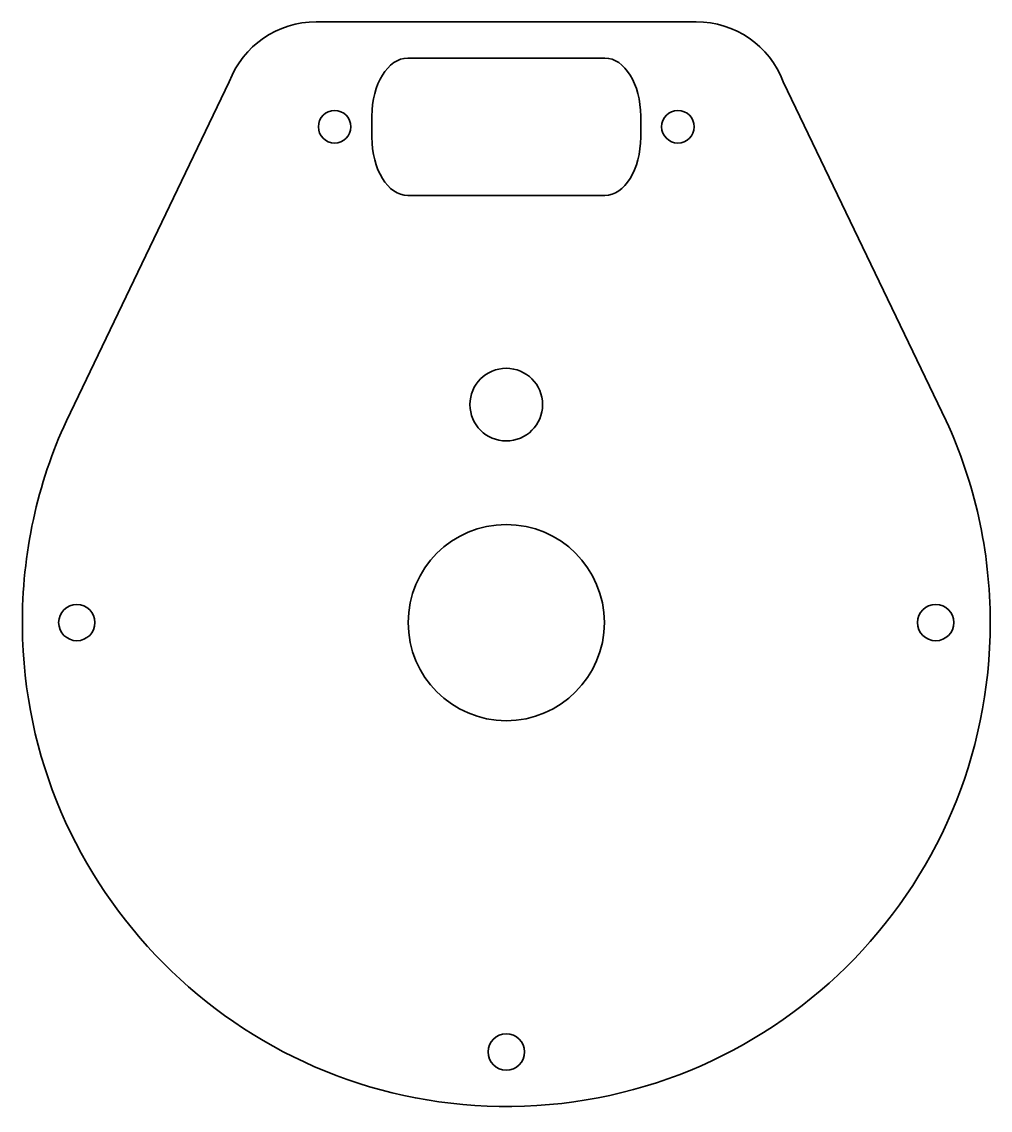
# Model space of a CAD drawing. Header units: inches. Extents: x 0.33 to 3.66, y -3.87 to -0.13.
import ezdxf

# ---------------------------------------------------------------- set-up
doc = ezdxf.new("R2010")
doc.units = ezdxf.units.IN
doc.header["$MEASUREMENT"] = 0
doc.layers.add('Layer 1', color=7, linetype='Continuous')

msp = doc.modelspace()

# ---------------------------------------------------------------- linework, layer by layer
at = {"layer": 'Layer 1', "color": 178, "lineweight": 35, "true_color": 0x010101}
for points, knots in [([(3.5093, -1.5), (3.5093, -1.5), (3.5095, -1.5), (3.5095, -1.5), (3.5095, -1.5), (2.9489, -0.334), (2.9489, -0.334), (2.9019, -0.2094), (2.7827, -0.1269), (2.6495, -0.1269), (2.6495, -0.1269), (1.3421, -0.1269), (1.3421, -0.1269), (1.209, -0.1269), (1.0897, -0.2094), (1.0427, -0.334), (1.0427, -0.334), (0.4822, -1.5), (0.4822, -1.5), (0.3832, -1.7152), (0.3289, -1.9552), (0.3309, -2.208), (0.3381, -3.1087), (1.0712, -3.8466), (1.9718, -3.8593), (2.9024, -3.8724), (3.6608, -3.122), (3.6608, -2.1944), (3.6608, -1.9466), (3.6065, -1.7114), (3.5093, -1.5)], [0, 0, 0, 0, 1, 1, 1, 2, 2, 2, 3, 3, 3, 4, 4, 4, 5, 5, 5, 6, 6, 6, 7, 7, 7, 8, 8, 8, 9, 9, 9, 10, 10, 10, 10]), ([(2.4583, -0.5244), (2.4583, -0.6349), (2.4031, -0.7244), (2.335, -0.7244), (2.335, -0.7244), (1.6567, -0.7244), (1.6567, -0.7244), (1.5886, -0.7244), (1.5333, -0.6349), (1.5333, -0.5244), (1.5333, -0.5244), (1.5333, -0.4519), (1.5333, -0.4519), (1.5333, -0.3415), (1.5886, -0.2519), (1.6567, -0.2519), (1.6567, -0.2519), (2.335, -0.2519), (2.335, -0.2519), (2.4031, -0.2519), (2.4583, -0.3415), (2.4583, -0.4519), (2.4583, -0.4519), (2.4583, -0.5244), (2.4583, -0.5244)], [0, 0, 0, 0, 1, 1, 1, 2, 2, 2, 3, 3, 3, 4, 4, 4, 5, 5, 5, 6, 6, 6, 7, 7, 7, 8, 8, 8, 8]), ([(1.4053, -0.5442), (1.3744, -0.5442), (1.3493, -0.5191), (1.3493, -0.4882), (1.3493, -0.4573), (1.3744, -0.4322), (1.4053, -0.4322), (1.4362, -0.4322), (1.4613, -0.4573), (1.4613, -0.4882), (1.4613, -0.5191), (1.4362, -0.5442), (1.4053, -0.5442)], [0, 0, 0, 0, 1, 1, 1, 2, 2, 2, 3, 3, 3, 4, 4, 4, 4]), ([(2.5864, -0.5442), (2.5555, -0.5442), (2.5304, -0.5191), (2.5304, -0.4882), (2.5304, -0.4573), (2.5555, -0.4322), (2.5864, -0.4322), (2.6173, -0.4322), (2.6424, -0.4573), (2.6424, -0.4882), (2.6424, -0.5191), (2.6173, -0.5442), (2.5864, -0.5442)], [0, 0, 0, 0, 1, 1, 1, 2, 2, 2, 3, 3, 3, 4, 4, 4, 4]), ([(1.9958, -1.5694), (1.9268, -1.5694), (1.8708, -1.5135), (1.8708, -1.4444), (1.8708, -1.3754), (1.9268, -1.3194), (1.9958, -1.3194), (2.0649, -1.3194), (2.1208, -1.3754), (2.1208, -1.4444), (2.1208, -1.5135), (2.0649, -1.5694), (1.9958, -1.5694)], [0, 0, 0, 0, 1, 1, 1, 2, 2, 2, 3, 3, 3, 4, 4, 4, 4]), ([(1.9958, -2.5319), (1.8094, -2.5319), (1.6583, -2.3808), (1.6583, -2.1944), (1.6583, -2.008), (1.8094, -1.8569), (1.9958, -1.8569), (2.1822, -1.8569), (2.3333, -2.008), (2.3333, -2.1944), (2.3333, -2.3808), (2.1822, -2.5319), (1.9958, -2.5319)], [0, 0, 0, 0, 1, 1, 1, 2, 2, 2, 3, 3, 3, 4, 4, 4, 4]), ([(0.5183, -2.2569), (0.4838, -2.2569), (0.4558, -2.229), (0.4558, -2.1944), (0.4558, -2.1599), (0.4838, -2.1319), (0.5183, -2.1319), (0.5529, -2.1319), (0.5808, -2.1599), (0.5808, -2.1944), (0.5808, -2.229), (0.5529, -2.2569), (0.5183, -2.2569)], [0, 0, 0, 0, 1, 1, 1, 2, 2, 2, 3, 3, 3, 4, 4, 4, 4]), ([(3.4733, -2.2569), (3.4388, -2.2569), (3.4108, -2.229), (3.4108, -2.1944), (3.4108, -2.1599), (3.4388, -2.1319), (3.4733, -2.1319), (3.5079, -2.1319), (3.5358, -2.1599), (3.5358, -2.1944), (3.5358, -2.229), (3.5079, -2.2569), (3.4733, -2.2569)], [0, 0, 0, 0, 1, 1, 1, 2, 2, 2, 3, 3, 3, 4, 4, 4, 4]), ([(1.9958, -3.7344), (1.9613, -3.7344), (1.9333, -3.7065), (1.9333, -3.6719), (1.9333, -3.6374), (1.9613, -3.6094), (1.9958, -3.6094), (2.0304, -3.6094), (2.0583, -3.6374), (2.0583, -3.6719), (2.0583, -3.7065), (2.0304, -3.7344), (1.9958, -3.7344)], [0, 0, 0, 0, 1, 1, 1, 2, 2, 2, 3, 3, 3, 4, 4, 4, 4])]:
    msp.add_open_spline(points, degree=3, knots=knots, dxfattribs=at)

doc.saveas('drawing.dxf')
